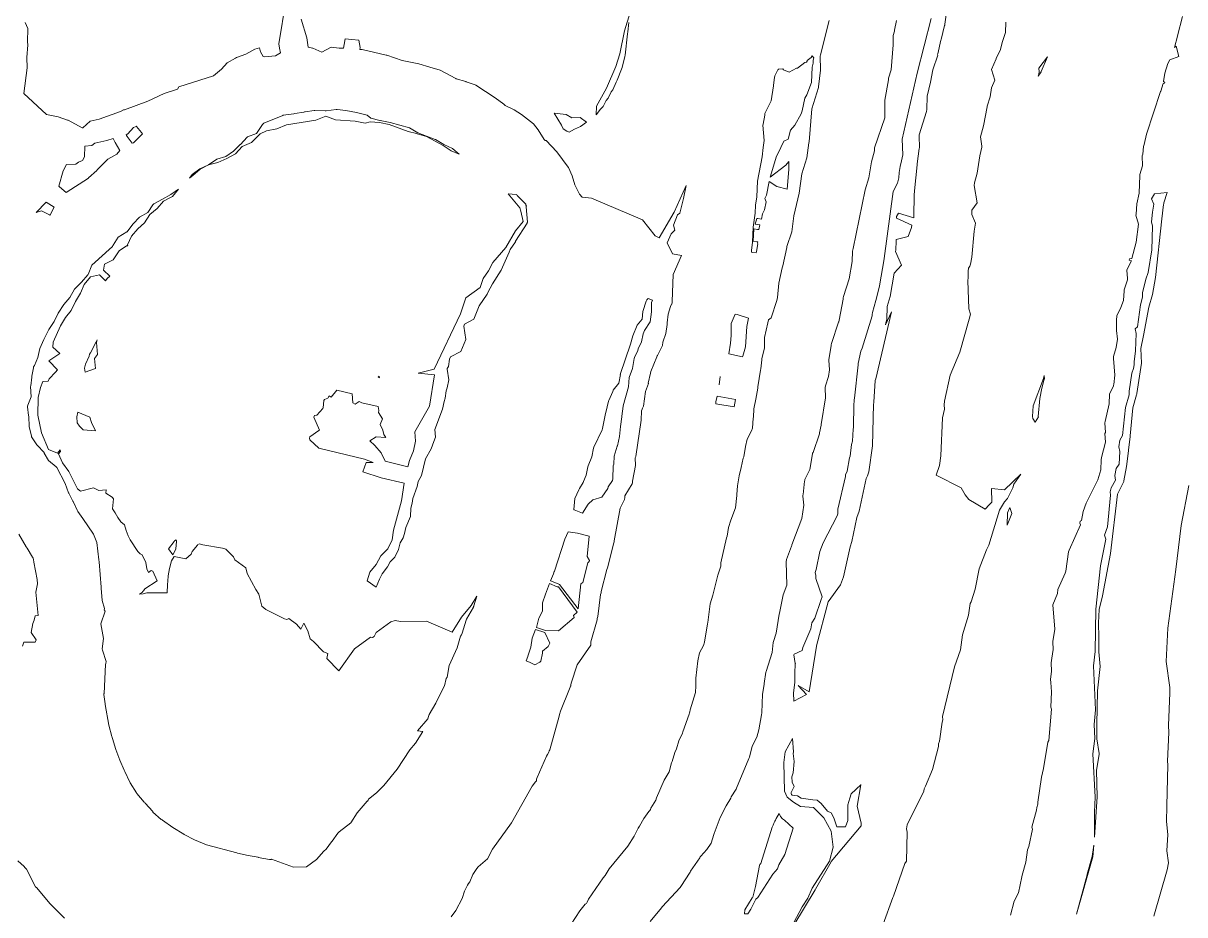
# Model space of a CAD drawing. Header units: metres. Extents: x 808187 to 810032, y 9155685 to 9157080.
# Drawn here: x 808667.6 to 808915.4, y 9156176.9 to 9156367 of the extents above; entities that cross this region are included whole.
import ezdxf

# ---------------------------------------------------------------- set-up
doc = ezdxf.new("R2010")
doc.units = ezdxf.units.M
doc.layers.add('C-TOPO-MAJR', color=9, linetype='Continuous')

msp = doc.modelspace()

# ---------------------------------------------------------------- linework, layer by layer
at = {"layer": 'C-TOPO-MAJR', "color": 9, "linetype": 'Continuous', "lineweight": 5}
for points, elevation in [([(808723.59, 9156371.7), (808722.11, 9156362.61), (808722.24, 9156361.63), (808722.49, 9156360.65), (808721.42, 9156360.05), (808719.12, 9156359.85), (808718.77, 9156359.89), (808718.21, 9156360.91), (808717.98, 9156361.73), (808716.99, 9156361.46), (808715.1, 9156360.37), (808713.09, 9156359.64), (808712.92, 9156359.52), (808711.11, 9156358.56), (808709.93, 9156357.18), (808708.2, 9156355.74), (808700.8, 9156353.39), (808700.53, 9156352.9), (808697.64, 9156351.97), (808694.19, 9156350.35), (808689.24, 9156348.51), (808688.98, 9156348.5), (808688.36, 9156348.15), (808683.83, 9156346.51), (808681.87, 9156346.08), (808680.3, 9156344.67), (808680.15, 9156344.68), (808677.2, 9156346.31), (808677.03, 9156346.31), (808675.03, 9156347), (808672.6, 9156347.52), (808667.73, 9156351.99), (808668.48, 9156357.5), (808668.36, 9156359.66), (808668.6, 9156362.4), (808668.53, 9156363), (808668.57, 9156365.83), (808668.04, 9156367.16)], 2860), ([(808861.29, 9156368), (808858.3, 9156356.36), (808855.12, 9156342.23), (808855.2, 9156338.95), (808854.98, 9156337.61), (808854.68, 9156336.44), (808854.45, 9156335.13), (808854.38, 9156334), (808854.09, 9156332.9), (808853.17, 9156331.12), (808851.25, 9156316.8), (808851.23, 9156316.72), (808850.23, 9156310.96), (808849.54, 9156308.05), (808849.47, 9156307.87), (808848.76, 9156305.32), (808848.68, 9156304.86), (808848.69, 9156304.6), (808846.59, 9156297.67), (808846.3, 9156297.05), (808845.72, 9156294.47), (808845.72, 9156294.13), (808844.92, 9156287.07), (808844.82, 9156286.72), (808844.83, 9156286.38), (808844.75, 9156285.71), (808844.71, 9156280.8), (808844.63, 9156280.45), (808844.48, 9156277.88), (808844.3, 9156277.2), (808843.96, 9156274.67), (808843.86, 9156274.31), (808843.32, 9156271.51), (808843.01, 9156270.72), (808842.97, 9156270.32), (808841.36, 9156263.35), (808841.39, 9156262.88), (808841.34, 9156262.42), (808841.2, 9156261.93), (808838.25, 9156256.18), (808837.56, 9156254.34), (808836.74, 9156250.55), (808836.52, 9156249.91), (808836.64, 9156249.24), (808836.67, 9156248.6), (808838.05, 9156244.71), (808837.78, 9156244.14), (808836.46, 9156240.13), (808835.83, 9156239.13), (808835.62, 9156237.87), (808833.87, 9156233.86), (808833.74, 9156233.26), (808832.04, 9156232.45), (808832.01, 9156232.31), (808832.26, 9156230.46), (808832.35, 9156230.45), (808832.33, 9156230.38), (808832.26, 9156230.39), (808832.17, 9156228.42), (808832.22, 9156226.41), (808832.21, 9156226.41), (808831.93, 9156224.24), (808831.93, 9156224.24), (808831.96, 9156222.46), (808834.65, 9156223.86), (808832.91, 9156225.81), (808835.26, 9156224.45), (808836.8, 9156234.16), (808836.8, 9156234.23), (808836.81, 9156234.27), (808839.31, 9156243.59), (808841.92, 9156247.28), (808842.56, 9156248.96), (808843.96, 9156255.38), (808844.35, 9156256.52), (808845.43, 9156261.59), (808845.92, 9156262.92), (808847.39, 9156269.91), (808847.67, 9156270.51), (808847.96, 9156271.33), (808848.73, 9156276.9), (808848.97, 9156285.77), (808849.02, 9156286.04), (808849.01, 9156286.18), (808849.36, 9156290.79), (808849.44, 9156291.16), (808852.79, 9156305.48), (808851.51, 9156302.66), (808851.6, 9156303.1), (808851.8, 9156303.79), (808851.87, 9156306.58), (808852.51, 9156308.73), (808853.37, 9156313.69), (808854.93, 9156315.4), (808853.7, 9156318.34), (808853.73, 9156318.59), (808853.78, 9156320.57), (808853.81, 9156320.88), (808856.4, 9156321.53), (808857.09, 9156323.41), (808857.15, 9156323.96), (808853.85, 9156325.4), (808853.9, 9156325.81), (808854.29, 9156326.46), (808857.58, 9156325.46), (808857.64, 9156330.7), (808857.75, 9156330.86), (808857.69, 9156331.23), (808858.27, 9156336.76), (808858.32, 9156336.97), (808858.73, 9156340.27), (808858.78, 9156340.45), (808858.74, 9156343), (808858.72, 9156343.2), (808860.27, 9156348.14), (808860.35, 9156348.57), (808860.42, 9156351.45), (808861.15, 9156354.38), (808861.66, 9156357.03), (808862.7, 9156360.17), (808862.65, 9156360.33), (808862.72, 9156360.48), (808863.32, 9156363.35), (808863.39, 9156363.48), (808864.15, 9156366.46), (808864.2, 9156366.6), (808864.21, 9156366.76), (808864.63, 9156369.75)], 2840), ([(808758.89, 9156176.46), (808759.87, 9156177.83), (808761.25, 9156180.39), (808761.73, 9156181.91), (808762.37, 9156183.24), (808762.6, 9156183.55), (808762.84, 9156183.96), (808763.53, 9156185.48), (808764.38, 9156186.8), (808764.68, 9156187.16), (808766.61, 9156188.84), (808767.68, 9156190.88), (808771.78, 9156196.49), (808776.2, 9156204.34), (808776.9, 9156205.22), (808777.06, 9156205.48), (808777.06, 9156205.85), (808777.25, 9156206.19), (808779.19, 9156210.75), (808779.42, 9156211.08), (808779.7, 9156211.56), (808779.8, 9156211.87), (808779.93, 9156212.06), (808781.93, 9156219.28), (808781.99, 9156219.57), (808782.22, 9156220.3), (808784.11, 9156225.09), (808784.27, 9156225.43), (808784.36, 9156225.66), (808784.44, 9156225.72), (808784.43, 9156225.96), (808784.46, 9156226.27), (808785.76, 9156230.18), (808788.65, 9156234.4), (808788.66, 9156234.75), (808788.7, 9156235.07), (808790.01, 9156239.78), (808790.06, 9156240.04), (808790.18, 9156240.5), (808790.72, 9156245.2), (808790.85, 9156245.52), (808790.9, 9156245.67), (808790.89, 9156245.86), (808792.09, 9156250.55), (808792.21, 9156250.85), (808793.47, 9156255.65), (808793.53, 9156256), (808793.6, 9156256.21), (808793.64, 9156256.42), (808793.69, 9156256.62), (808794.92, 9156263.61), (808795.86, 9156265.45), (808795.95, 9156265.9), (808795.93, 9156266.19), (808797.5, 9156268.79), (808797.57, 9156268.96), (808797.6, 9156269.35), (808798.21, 9156272.72), (808798.17, 9156274.29), (808798.25, 9156274.58), (808799.41, 9156282.32), (808799.52, 9156284.37), (808799.62, 9156284.73), (808799.71, 9156284.91), (808799.91, 9156285.33), (808800.34, 9156288.47), (808800.96, 9156290.19), (808800.92, 9156290.25), (808801.43, 9156292.38), (808801.46, 9156292.7), (808802.79, 9156295.85), (808802.83, 9156296.04), (808802.9, 9156296.11), (808803.97, 9156298.25), (808804.03, 9156298.95), (808804.71, 9156300.84), (808804.93, 9156302.77), (808804.93, 9156303.12), (808805.16, 9156304.93), (808805.64, 9156306.59), (808805.78, 9156306.93), (808805.9, 9156306.94), (808806, 9156307.39), (808806.03, 9156307.64), (808806.26, 9156313.38), (808808.02, 9156317.45), (808806.13, 9156317.85), (808804.97, 9156320.15), (808805.8, 9156322.11), (808806.58, 9156322.89), (808806.29, 9156323.96), (808807.14, 9156326.12), (808807.68, 9156326.46), (808808.48, 9156329.61), (808809.01, 9156332.41), (808806.48, 9156326.7), (808803.27, 9156321.24), (808802.37, 9156321.67), (808799.73, 9156325.09), (808788.82, 9156329.66), (808786.83, 9156329.87), (808786.27, 9156330.51), (808785.3, 9156332.56), (808784.68, 9156334.47), (808783.92, 9156336.2), (808783.87, 9156336.26), (808781.45, 9156339.53), (808779.15, 9156341.99), (808778.97, 9156342), (808778.74, 9156342.21), (808777.43, 9156344.23), (808776.43, 9156345.5), (808773.88, 9156347.51), (808772.31, 9156348.54), (808770.42, 9156349.47), (808770.27, 9156349.61), (808770.1, 9156349.71), (808768.28, 9156351.05), (808764.13, 9156353.77), (808764.02, 9156353.83), (808762.1, 9156354.5), (808762.02, 9156354.54), (808759.98, 9156355.12), (808759.86, 9156355.17), (808756.56, 9156356.97), (808756.55, 9156356.98), (808754.35, 9156357.61), (808754.35, 9156357.61), (808751.99, 9156358.29), (808748.47, 9156359), (808745.16, 9156360.14), (808745.05, 9156360.16), (808745, 9156360.2), (808739.9, 9156361.35), (808739.42, 9156361.41), (808739.46, 9156361.78), (808739.2, 9156363.4), (808737.72, 9156363.49), (808736.26, 9156363.68), (808736.03, 9156362.48), (808735.93, 9156361.68), (808735.07, 9156361.69), (808735.02, 9156361.68), (808733.29, 9156361.85), (808731.28, 9156360.81), (808729.37, 9156361.64), (808729.3, 9156361.64), (808728.36, 9156361.9), (808728.21, 9156362.87), (808728.13, 9156363.9), (808726.87, 9156367.85)], 2860), ([(808784.46, 9156174.9), (808786.34, 9156177.75), (808787.48, 9156179.14), (808787.77, 9156179.31), (808787.87, 9156179.63), (808788.18, 9156180.23), (808791.31, 9156184.8), (808791.72, 9156185.3), (808792.57, 9156186.68), (808796.57, 9156191.57), (808797.92, 9156193.69), (808798.8, 9156195.38), (808799.08, 9156195.79), (808800, 9156197.4), (808801.06, 9156198.96), (808801.25, 9156199.16), (808801.38, 9156199.35), (808801.45, 9156199.62), (808802.51, 9156201.34), (808802.69, 9156201.83), (808804.32, 9156205.57), (808805.36, 9156207.35), (808805.92, 9156209.32), (808806.06, 9156209.55), (808806.62, 9156211.5), (808806.96, 9156212.32), (808807.42, 9156213.97), (808808.25, 9156215.61), (808808.32, 9156215.89), (808809.64, 9156219.69), (808809.76, 9156219.94), (808809.83, 9156220.16), (808809.9, 9156220.6), (808811.01, 9156224.3), (808811.04, 9156224.87), (808811.09, 9156225.16), (808811.09, 9156227.37), (808811.5, 9156231.02), (808811.87, 9156232.75), (808812.71, 9156234.33), (808812.92, 9156235.02), (808813.58, 9156238.96), (808813.67, 9156239.25), (808814.12, 9156243.23), (808814.69, 9156245.04), (808815.74, 9156249.33), (808816.39, 9156251.24), (808816.38, 9156251.97), (808817.59, 9156257.25), (808817.74, 9156257.66), (808818.07, 9156259.44), (808818.53, 9156261.02), (808819.57, 9156263.69), (808819.85, 9156266.26), (808819.82, 9156266.53), (808819.94, 9156268.32), (808820.26, 9156270.09), (808820.31, 9156270.48), (808820.78, 9156272.25), (808821.14, 9156274.26), (808821.29, 9156274.56), (808821.66, 9156276.72), (808822.05, 9156278.31), (808822.97, 9156280.07), (808823.16, 9156280.62), (808823.31, 9156282.75), (808823.36, 9156282.97), (808823.43, 9156284.79), (808823.88, 9156286.8), (808824.29, 9156289.19), (808824.28, 9156289.48), (808824.86, 9156293.03), (808824.95, 9156293.3), (808825.18, 9156295.22), (808825.16, 9156295.49), (808825.66, 9156297.4), (808825.72, 9156297.77), (808825.75, 9156299.98), (808826.42, 9156303.12), (808826.61, 9156303.72), (808827.15, 9156304.17), (808828.38, 9156307.86), (808828.5, 9156308.51), (808828.76, 9156311.54), (808829.5, 9156314.84), (808829.64, 9156315.26), (808830.49, 9156319.18), (808830.49, 9156319.39), (808831.56, 9156322.54), (808831.95, 9156325.92), (808833.09, 9156330.78), (808833.71, 9156334.86), (808834.75, 9156338.27), (808835.17, 9156341.45), (808835.23, 9156341.66), (808835.85, 9156348.74), (808837.23, 9156353.27), (808837.23, 9156353.39), (808837.65, 9156356.98), (808837.67, 9156357.05), (808837.6, 9156359.95), (808837.62, 9156360), (808837.64, 9156360.18), (808837.64, 9156360.24), (808839.55, 9156367.55)], 2850), ([(808797.07, 9156369.28), (808795.83, 9156365.38), (808794.83, 9156360.48), (808794.01, 9156357.74), (808792.04, 9156353.14), (808789.89, 9156349.29), (808789.89, 9156349.29), (808789.79, 9156347.46), (808790.73, 9156348.69), (808791.29, 9156349.25), (808791.96, 9156350.49), (808792.39, 9156350.99), (808793.04, 9156352.35), (808793.4, 9156352.79), (808794.09, 9156354.42), (808794.33, 9156354.83), (808795.19, 9156357.21), (808795.34, 9156357.52), (808795.92, 9156359.88), (808796.02, 9156360.16), (808796.5, 9156364.72), (808796.6, 9156365.13), (808796.78, 9156367.11)], 2860), ([(808801.37, 9156175.47), (808803.78, 9156178.42), (808803.89, 9156178.6), (808807.73, 9156182.73), (808807.89, 9156182.93), (808809.84, 9156185.98), (808809.95, 9156186.19), (808811.91, 9156189.04), (808812.02, 9156189.24), (808812.15, 9156189.43), (808813.44, 9156190.84), (808814.37, 9156192.16), (808814.88, 9156194), (808815.02, 9156194.21), (808816.3, 9156197.65), (808817.54, 9156200.15), (808818.56, 9156201.8), (808818.63, 9156202.05), (808819.69, 9156203.69), (808819.75, 9156203.92), (808822.39, 9156210.19), (808822.44, 9156210.37), (808822.53, 9156210.54), (808823.04, 9156212.58), (808823.17, 9156212.97), (808824.07, 9156214.75), (808824.54, 9156216.35), (808825.05, 9156219.55), (808825.16, 9156219.93), (808825.31, 9156223.96), (808825.67, 9156225.98), (808825.67, 9156226.2), (808826.03, 9156228.63), (808826.11, 9156228.79), (808827.38, 9156232.82), (808827.6, 9156234.99), (808827.64, 9156235.18), (808828.23, 9156236.96), (808828.85, 9156241.02), (808828.9, 9156241.2), (808829.7, 9156245.15), (808830.46, 9156247.15), (808830.34, 9156252.16), (808830.45, 9156252.65), (808831.49, 9156255.46), (808831.52, 9156255.62), (808831.56, 9156255.77), (808833.65, 9156261.42), (808834.08, 9156264.2), (808833.9, 9156266.17), (808833.91, 9156266.34), (808833.94, 9156266.51), (808834.25, 9156269.32), (808834.3, 9156269.49), (808834.33, 9156269.68), (808835.38, 9156271.81), (808835.95, 9156275.16), (808835.99, 9156275.31), (808836.08, 9156275.49), (808837.46, 9156279.43), (808837.47, 9156279.63), (808837.81, 9156281.27), (808837.81, 9156281.44), (808838.74, 9156287.11), (808838.64, 9156289.32), (808838.7, 9156289.65), (808839.38, 9156291.7), (808839.57, 9156293.08), (808839.41, 9156295.13), (808839.46, 9156295.31), (808839.96, 9156298.21), (808839.97, 9156298.42), (808840.03, 9156298.72), (808841.52, 9156303.27), (808841.57, 9156303.31), (808841.68, 9156303.64), (808842.47, 9156308.14), (808842.49, 9156308.41), (808842.56, 9156308.71), (808843.79, 9156312.48), (808844.41, 9156316.16), (808844.47, 9156318.35), (808844.58, 9156318.65), (808844.61, 9156318.98), (808847.2, 9156331.43), (808848, 9156334.02), (808848.54, 9156337.46), (808849.16, 9156339.74), (808849.22, 9156340.45), (808851.36, 9156346.83), (808851.42, 9156350.55), (808852.2, 9156354.93), (808852.2, 9156355.27), (808852.73, 9156357.02), (808853.18, 9156362.34), (808853.19, 9156364.37), (808853.43, 9156365.29), (808853.46, 9156365.48), (808853.91, 9156367.54)], 2840), ([(808877.21, 9156367.24), (808877.16, 9156365.02), (808876.49, 9156363.1), (808875.98, 9156361.17), (808875.14, 9156359.53), (808875.11, 9156359.38), (808874.13, 9156357.11), (808874.82, 9156354.86), (808874.15, 9156353.18), (808873.84, 9156351.3), (808873.22, 9156349.29), (808873.21, 9156349.14), (808872.47, 9156345.13), (808871.81, 9156342.77), (808872.09, 9156340.74), (808872.09, 9156340.57), (808871.64, 9156338.74), (808871.07, 9156335.01), (808870.52, 9156332.96), (808870.46, 9156332.38), (808871.06, 9156328.71), (808869.98, 9156327.13), (808869.97, 9156326.23), (808870.7, 9156324.36), (808870.41, 9156322.68), (808869.98, 9156317.08), (808869.64, 9156315.63), (808869.49, 9156315.21), (808869.26, 9156314.75), (808869.18, 9156314.1), (808869.2, 9156312.7), (808869.1, 9156312.14), (808869.28, 9156306.09), (808869.64, 9156304.95), (808869.4, 9156303.87), (808867.36, 9156296.87), (808865.32, 9156291.93), (808864.12, 9156286.39), (808864.06, 9156285.64), (808864.1, 9156284.68), (808863.72, 9156282.83), (808863.36, 9156274.74), (808863.04, 9156272.72), (808862.33, 9156270.66), (808867.7, 9156267.96), (808868.52, 9156266.45), (808869.33, 9156265.44), (808872.76, 9156263.35), (808873.64, 9156264.33), (808874.19, 9156264.85), (808874.13, 9156267.79), (808876.95, 9156267.51), (808880.38, 9156270.84), (808878.9, 9156268.74), (808878.71, 9156267.93), (808877.54, 9156265.64), (808876.91, 9156264.91), (808875.87, 9156263.16), (808873.58, 9156255.73), (808873.04, 9156254.69), (808871.54, 9156250.66), (808870.67, 9156246.33), (808869.79, 9156243.6), (808869.62, 9156243.24), (808869.27, 9156240.81), (808867.93, 9156236.61), (808867.53, 9156233.42), (808866.22, 9156229.77), (808863.69, 9156219.17), (808863.75, 9156218.5), (808863.6, 9156217.98), (808863.07, 9156213.95), (808862.86, 9156213.35), (808862.84, 9156212.79), (808861.55, 9156207.89), (808860.06, 9156204.31), (808859.8, 9156203.78), (808859.68, 9156203.24), (808856.13, 9156196.09), (808855.99, 9156195.22), (808856.14, 9156194.53), (808856.01, 9156188.31), (808855.65, 9156187.87), (808853.27, 9156180.88), (808853.1, 9156180.59), (808851.04, 9156174.89)], 2830), ([(808878.18, 9156176.8), (808878.97, 9156179.81), (808879.87, 9156181.62), (808880.6, 9156184.97), (808880.65, 9156185.33), (808881.48, 9156188.13), (808881.85, 9156190.76), (808882.08, 9156191.43), (808882.86, 9156195.18), (808882.71, 9156195.61), (808883.73, 9156199.19), (808883.84, 9156199.81), (808884.05, 9156200.49), (808884.03, 9156200.88), (808884.82, 9156206.21), (808885.26, 9156208.06), (808886.15, 9156213.68), (808886.34, 9156214.07), (808886.92, 9156220.72), (808886.8, 9156221.18), (808886.94, 9156224.45), (808886.83, 9156226.42), (808886.71, 9156227.07), (808886.97, 9156228.85), (808886.88, 9156230.64), (808886.92, 9156231.13), (808887.2, 9156233.05), (808887.28, 9156233.36), (808887.22, 9156235.14), (808887.66, 9156237.78), (808887.25, 9156242.97), (808888.23, 9156245.43), (808888.3, 9156246.25), (808889.86, 9156249.71), (808890, 9156250.15), (808890.58, 9156254.32), (808890.7, 9156254.67), (808893.09, 9156260.04), (808892.97, 9156260.38), (808893.06, 9156260.79), (808893.32, 9156260.96), (808893.72, 9156262.86), (808894.33, 9156264.66), (808896.79, 9156269.63), (808897.49, 9156271.78), (808897.54, 9156273.93), (808897.61, 9156274.41), (808898.46, 9156277.63), (808898.32, 9156279.54), (808898.43, 9156279.73), (808898.34, 9156281.77), (808898.36, 9156282.04), (808899.21, 9156285.84), (808899.33, 9156287.91), (808900.18, 9156289.69), (808900.18, 9156289.81), (808900.21, 9156289.95), (808900.43, 9156291.94), (808900.13, 9156295.5), (808900.17, 9156295.72), (808900.19, 9156295.95), (808900.71, 9156297.82), (808901.03, 9156299.63), (808900.78, 9156301.44), (808900.82, 9156301.82), (808900.82, 9156304.04), (808900.85, 9156304.22), (808900.88, 9156304.57), (808901.75, 9156306.35), (808902.3, 9156307.88), (808902.42, 9156309.95), (808902.46, 9156310.12), (808903.15, 9156312.3), (808903.18, 9156312.54), (808903.01, 9156314.33), (808903.07, 9156314.57), (808904.02, 9156316.35), (808903.54, 9156316.44), (808903.56, 9156316.73), (808904.09, 9156316.82), (808904.98, 9156320.3), (808905.52, 9156324.14), (808904.95, 9156326.08), (808905, 9156326.29), (808905.11, 9156328.51), (808905.65, 9156330.72), (808905.77, 9156334.54), (808905.81, 9156334.73), (808906.38, 9156336.59), (808906.3, 9156338.7), (808906.39, 9156339.1), (808906.58, 9156340.68), (808906.73, 9156341.12), (808907.22, 9156343.31), (808910.22, 9156352.39), (808910.23, 9156352.5), (808910.74, 9156354.16), (808911.05, 9156354.23), (808911.08, 9156354.36), (808910.83, 9156354.57), (808911.1, 9156356.3), (808911.78, 9156358.38), (808912.2, 9156359.18), (808914.07, 9156359.89), (808913.54, 9156362.08), (808913.16, 9156361.77), (808913.78, 9156364.24), (808913.81, 9156364.31), (808914.9, 9156368.42)], 2820), ([(808908.79, 9156176.6), (808911.59, 9156186.49), (808911.9, 9156188.01), (808911.55, 9156190.53), (808911.72, 9156194), (808911.44, 9156196.81), (808911.53, 9156200.03), (808911.51, 9156200.14), (808911.75, 9156208.88), (808911.69, 9156209.66), (808911.96, 9156215.75), (808911.87, 9156217.26), (808912.21, 9156224.19), (808912.2, 9156225.34), (808911.4, 9156230.9), (808911.75, 9156237.99), (808913.43, 9156250.49), (808914.62, 9156259.89), (808916.2, 9156268.42)], 2810), ([(808666.7, 9156258.08), (808668.27, 9156255.34), (808668.45, 9156255.08), (808669.56, 9156253.14), (808669.73, 9156252.9), (808669.83, 9156252.64), (808669.89, 9156252.09), (808670.56, 9156248.38), (808670.63, 9156247.46), (808670.32, 9156245.68), (808670.77, 9156240.74), (808670.14, 9156240.63), (808669.96, 9156239.74), (808669.65, 9156239.02), (808669.33, 9156237.08), (808670.34, 9156235.52), (808670.17, 9156235.03), (808667.76, 9156235.01), (808667.42, 9156234.15)], 2860), ([(808832, 9156174.7), (808836.52, 9156182.26), (808836.57, 9156182.39), (808839.94, 9156188.17), (808839.97, 9156188.28), (808846.31, 9156195.9), (808846.33, 9156196.46), (808845.52, 9156200.09), (808846.26, 9156204.63), (808846.26, 9156204.63), (808846.27, 9156204.68), (808846.24, 9156204.64), (808844.2, 9156202.7), (808843.95, 9156201.74), (808843.48, 9156200.35), (808843.51, 9156197.04), (808842.97, 9156195.63), (808841.13, 9156195.67), (808840.53, 9156197.56), (808839.91, 9156198.64), (808839.15, 9156199), (808837.81, 9156200.66), (808836.98, 9156201.34), (808836.05, 9156201.39), (808833.55, 9156201.77), (808832.74, 9156202.3), (808831.65, 9156202.39), (808831.46, 9156202.58), (808831.4, 9156202.73), (808831.39, 9156202.97), (808832.04, 9156204.24), (808831.59, 9156205.19), (808831.58, 9156206.35), (808831.87, 9156207.15), (808832.06, 9156209.62), (808831.86, 9156211.3), (808831.92, 9156211.68), (808831.67, 9156214.48), (808831.67, 9156214.48), (808830.12, 9156211.67), (808829.88, 9156209.34), (808829.96, 9156203.25), (808830.57, 9156201.97), (808831.88, 9156200.89), (808833.41, 9156200), (808836.16, 9156199.78), (808838.41, 9156197.61), (808839.96, 9156194.73), (808840.36, 9156191.32), (808839.57, 9156188.36), (808835.92, 9156182.58), (808835, 9156180.48), (808833.73, 9156178.6), (808830.73, 9156172.81)], 2840), ([(808666.43, 9156188.39), (808667.82, 9156187.21), (808667.98, 9156187), (808668.3, 9156186.64), (808670.23, 9156182.89), (808670.54, 9156182.63), (808673.25, 9156179.29), (808676.42, 9156176.15)], 2860)]:
    msp.add_lwpolyline(points, dxfattribs=dict(at, elevation=elevation))
for points, elevation in [([(808822.98, 9156318.5), (808822.94, 9156318.14), (808823.13, 9156318.13), (808823.93, 9156318.02), (808824.03, 9156318.32), (808824.29, 9156319.92), (808824.26, 9156320.08), (808824.3, 9156320.36), (808824.1, 9156320.37), (808823.31, 9156320.54), (808823.45, 9156323.12), (808824.26, 9156322.99), (808824.48, 9156322.97), (808824.74, 9156323.97), (808823.71, 9156324.14), (808824.06, 9156325.36), (808824.33, 9156325.36), (808825.09, 9156325.24), (808825.32, 9156326.33), (808825.69, 9156327.19), (808826.05, 9156328.88), (808825.79, 9156329.62), (808826.16, 9156330.33), (808826.71, 9156333.27), (808828.38, 9156332.16), (808830.58, 9156331.59), (808830.9, 9156335.82), (808830.88, 9156336.02), (808830.91, 9156337.5), (808830.3, 9156336.72), (808826.96, 9156334.17), (808828.25, 9156338.65), (808828.56, 9156339.16), (808829.82, 9156341.86), (808830.75, 9156342.27), (808831.26, 9156344.18), (808832.21, 9156345.22), (808833.53, 9156347.63), (808833.79, 9156348.29), (808834.31, 9156350.99), (808834.74, 9156351.72), (808835.73, 9156354.33), (808835.87, 9156357.61), (808836.11, 9156358.44), (808836.1, 9156359.13), (808836.28, 9156359.63), (808835.92, 9156360), (808835.69, 9156359.68), (808834.84, 9156359.01), (808834.79, 9156358.88), (808834.69, 9156358.7), (808834.3, 9156358.64), (808832.78, 9156357.42), (808832.56, 9156357.37), (808830.96, 9156356.54), (808829.76, 9156357.06), (808829.63, 9156357.23), (808828.77, 9156357.21), (808828.62, 9156357.19), (808828.61, 9156357.04), (808828.6, 9156357.01), (808827.95, 9156355.77), (808827.86, 9156355.41), (808827.61, 9156353.81), (808827.62, 9156353.62), (808827.15, 9156350.43), (808825.8, 9156347.72), (808825.77, 9156347.56), (808825.76, 9156347.4), (808825.41, 9156345.43), (808825.4, 9156345.28), (808825.65, 9156341.97), (808825.42, 9156340.46), (808825.23, 9156338.49), (808824.24, 9156333.31), (808824.09, 9156329.98), (808823.81, 9156328.22), (808823.73, 9156326.52), (808823.34, 9156323.52), (808823.34, 9156323.51), (808823.18, 9156320.27), (808823.18, 9156320.27), (808822.98, 9156318.51), (808822.98, 9156318.5)], 2850), ([(808884.26, 9156356.09), (808884.08, 9156355.71), (808884.72, 9156356.65), (808884.73, 9156356.68), (808886.07, 9156359.83), (808884.27, 9156357.41), (808884.28, 9156356.59), (808884.26, 9156356.09)], 2830), ([(808707.11, 9156336.8), (808705.28, 9156335.96), (808705.28, 9156335.96), (808703.64, 9156334.71), (808703.09, 9156333.98), (808703.81, 9156334.5), (808705.32, 9156335.89), (808707.11, 9156336.79), (808709.14, 9156337.31), (808711.03, 9156338.11), (808712.91, 9156339.13), (808714.29, 9156340.7), (808716.3, 9156341.53), (808717.7, 9156342.99), (808718.16, 9156343.37), (808719.5, 9156344.06), (808721.69, 9156344.45), (808723.76, 9156345.3), (808730.01, 9156346.32), (808732.15, 9156347.17), (808734.21, 9156346.36), (808738.44, 9156346.13), (808740.51, 9156345.7), (808741.61, 9156345.93), (808743.62, 9156345.79), (808745.69, 9156345.38), (808749.7, 9156343.9), (808751.47, 9156343.46), (808751.67, 9156343.37), (808753.61, 9156342.84), (808757.18, 9156340.91), (808758.9, 9156339.75), (808760.59, 9156339.08), (808759.23, 9156340.23), (808759.15, 9156340.27), (808757.31, 9156341.14), (808757.29, 9156341.15), (808755.53, 9156342.16), (808755.51, 9156342.17), (808753.64, 9156342.91), (808753.63, 9156342.91), (808751.76, 9156343.64), (808751.75, 9156343.64), (808749.98, 9156344.67), (808745.85, 9156345.84), (808743.74, 9156346.25), (808743.69, 9156346.26), (808741.77, 9156346.71), (808740.96, 9156347.35), (808738.7, 9156347.95), (808736.42, 9156348.4), (808734.54, 9156348.6), (808734.37, 9156348.61), (808732.24, 9156348.3), (808732.17, 9156348.31), (808732.09, 9156348.27), (808732.02, 9156348.3), (808729.81, 9156348.36), (808729.68, 9156348.4), (808727.72, 9156348.1), (808727.59, 9156348.12), (808727.47, 9156348.04), (808725.51, 9156347.75), (808725.36, 9156347.66), (808723.08, 9156347.35), (808722.95, 9156347.28), (808718.96, 9156345.66), (808718.87, 9156345.62), (808718.8, 9156345.54), (808718.62, 9156345.37), (808717.35, 9156343.48), (808715.47, 9156342.74), (808715.39, 9156342.68), (808713.93, 9156341.13), (808713.89, 9156341.11), (808712.48, 9156339.68), (808710.8, 9156338.56), (808708.88, 9156337.97), (808707.11, 9156336.8), (808707.11, 9156336.8), (808707.11, 9156336.8)], 2870), ([(808784.08, 9156343.75), (808785.18, 9156344.38), (808786.45, 9156344.95), (808787.77, 9156345.92), (808786.39, 9156346.89), (808784.66, 9156346.79), (808783.39, 9156347.49), (808780.85, 9156347.8), (808782.42, 9156345.27), (808782.8, 9156344.49), (808783.58, 9156343.99), (808784.08, 9156343.75)], 2860), ([(808692.8, 9156343.1), (808693.05, 9156343.38), (808692.83, 9156343.71), (808691.78, 9156344.93), (808691.84, 9156345.01), (808691.11, 9156344.74), (808689.89, 9156343.39), (808689.56, 9156343.21), (808689.65, 9156343.02), (808689.77, 9156342.82), (808690.84, 9156341.38), (808691.08, 9156341.48), (808691.09, 9156341.48), (808691.09, 9156341.48), (808691.1, 9156341.49), (808692.8, 9156343.1)], 2860), ([(808685.66, 9156338.02), (808687.55, 9156339.06), (808688.22, 9156339.84), (808687.2, 9156341.56), (808686.82, 9156342.41), (808685.43, 9156341.96), (808682.91, 9156341.41), (808682.22, 9156340.94), (808680.72, 9156340.8), (808680.66, 9156338.52), (808680.28, 9156337.72), (808679.43, 9156337.37), (808678.81, 9156336.96), (808676.86, 9156336.88), (808676.15, 9156335.49), (808675.23, 9156332.24), (808675.32, 9156332.13), (808676.74, 9156330.91), (808676.75, 9156330.88), (808681.51, 9156333.93), (808681.55, 9156333.99), (808683.29, 9156335.61), (808683.32, 9156335.65), (808683.36, 9156335.67), (808683.39, 9156335.71), (808685.66, 9156338.02)], 2860), ([(808693.53, 9156200.81), (808693.61, 9156200.7), (808695.22, 9156198.96), (808695.28, 9156198.78), (808697.05, 9156197.24), (808697.22, 9156197.18), (808697.33, 9156197.11), (808699.5, 9156195.49), (808701.86, 9156194.09), (808701.95, 9156193.99), (808704.15, 9156192.89), (808706.72, 9156191.85), (808713.17, 9156190.1), (808713.29, 9156190.05), (808713.34, 9156190.06), (808715.56, 9156189.57), (808717.69, 9156189.16), (808717.73, 9156189.15), (808720.16, 9156188.7), (808720.19, 9156188.7), (808720.23, 9156188.69), (808720.32, 9156188.68), (808720.39, 9156188.68), (808720.46, 9156188.69), (808720.5, 9156188.71), (808720.6, 9156188.77), (808725.26, 9156187.05), (808728.05, 9156187.12), (808730.14, 9156188.67), (808731.7, 9156190.45), (808732.22, 9156190.86), (808733.34, 9156192.47), (808733.5, 9156192.62), (808734.68, 9156194.28), (808735.02, 9156194.59), (808737.49, 9156196.49), (808738.87, 9156198.61), (808740.95, 9156201.15), (808741.02, 9156201.15), (808741.17, 9156201.33), (808741.22, 9156201.53), (808742.93, 9156202.91), (808744.51, 9156204.45), (808747.39, 9156207.97), (808750.06, 9156212.08), (808751.31, 9156213.51), (808752.81, 9156215.95), (808751.74, 9156216.09), (808753.93, 9156218.67), (808754.03, 9156219.18), (808754.18, 9156219.64), (808755.61, 9156221.99), (808755.76, 9156222.39), (808757.44, 9156225.72), (808757.84, 9156227.26), (808758.01, 9156227.54), (808758.45, 9156230.07), (808760.15, 9156233.85), (808760.86, 9156236.32), (808761.08, 9156236.59), (808761.23, 9156236.92), (808762.1, 9156239.7), (808762.15, 9156239.91), (808763.62, 9156242.49), (808763.65, 9156242.6), (808763.69, 9156242.7), (808763.7, 9156242.78), (808764.35, 9156244.82), (808763.18, 9156242.84), (808761.11, 9156240.36), (808759.12, 9156237.13), (808753.62, 9156239.53), (808748.11, 9156239.43), (808746.93, 9156239.65), (808745.99, 9156239.34), (808742.89, 9156237.11), (808742.43, 9156236.24), (808742.11, 9156236.04), (808741.7, 9156236.07), (808738.29, 9156233.63), (808734.93, 9156228.89), (808732.4, 9156231.53), (808732.59, 9156232.63), (808731.67, 9156232.94), (808729.5, 9156235.2), (808728.78, 9156235.77), (808728.29, 9156237.47), (808727.48, 9156239.06), (808726.81, 9156237.82), (808725.89, 9156238.87), (808724.25, 9156240.1), (808723.81, 9156239.89), (808723.33, 9156240.01), (808719.33, 9156241.96), (808718.48, 9156242.67), (808717.87, 9156245.28), (808717.2, 9156246.24), (808715.35, 9156249.68), (808715.08, 9156250.87), (808712.72, 9156252.55), (808712.46, 9156253.24), (808710.8, 9156254.85), (808710.11, 9156255.09), (808705.9, 9156255.79), (808705.18, 9156255.97), (808704.85, 9156255.85), (808704.76, 9156255.72), (808703.65, 9156254.39), (808703.42, 9156253.76), (808702.31, 9156252.78), (808699.77, 9156253.27), (808699.23, 9156252.36), (808698.78, 9156250.75), (808698.5, 9156249.18), (808698.45, 9156248.06), (808698.35, 9156247.35), (808698.33, 9156245.57), (808693.96, 9156245.51), (808693.16, 9156245.33), (808692.4, 9156245.25), (808693.05, 9156245.7), (808693.07, 9156245.84), (808693.16, 9156245.87), (808693.26, 9156245.96), (808693.53, 9156246.43), (808696.2, 9156248.11), (808695.25, 9156250.15), (808694.91, 9156250.29), (808694.31, 9156249.85), (808693.94, 9156250.66), (808693.79, 9156252.01), (808692.95, 9156253.66), (808692.54, 9156253.89), (808692.08, 9156254.37), (808690.42, 9156256.83), (808689.97, 9156257.73), (808689.54, 9156258.85), (808689.18, 9156260.04), (808688.42, 9156260.69), (808687.8, 9156261.62), (808687.25, 9156262.6), (808686.62, 9156263.42), (808686.89, 9156265.58), (808686.56, 9156265.94), (808685.26, 9156266.82), (808685.3, 9156267.47), (808683.75, 9156267.34), (808682.59, 9156267.96), (808679.82, 9156267.24), (808679.22, 9156267.73), (808677.35, 9156271.44), (808676, 9156273.29), (808675.11, 9156275.17), (808675.55, 9156275.7), (808675.52, 9156276), (808674.95, 9156275.35), (808673.01, 9156276.11), (808671.5, 9156279.66), (808670.72, 9156283.41), (808670.79, 9156287.21), (808671.27, 9156289.33), (808671.82, 9156290.6), (808672.93, 9156290.65), (808673.12, 9156291.15), (808674.47, 9156292.56), (808674.93, 9156293.11), (808673.09, 9156294.97), (808675.43, 9156296.56), (808673.91, 9156297.92), (808673.99, 9156298.96), (808675.59, 9156302.47), (808676.59, 9156304.24), (808677.86, 9156305.76), (808678.74, 9156307.65), (808679.81, 9156309.44), (808680.63, 9156311.27), (808681.95, 9156312.91), (808683.91, 9156313.31), (808685.14, 9156312.06), (808685.52, 9156312.58), (808686.07, 9156313.02), (808684.7, 9156314.3), (808684.96, 9156315.59), (808686.78, 9156316.54), (808688.05, 9156318.44), (808689.62, 9156319.5), (808689.91, 9156319.51), (808689.84, 9156319.74), (808690.69, 9156321.59), (808692.07, 9156323.16), (808693.47, 9156324.46), (808694.63, 9156326.23), (808696.17, 9156327.51), (808697.56, 9156329.03), (808699.02, 9156329.81), (808699.44, 9156330.03), (808700.72, 9156331.58), (808699.12, 9156330.48), (808697.32, 9156329.45), (808697.29, 9156329.44), (808695.46, 9156328.45), (808695.41, 9156328.4), (808695.35, 9156328.36), (808695.28, 9156328.29), (808694.21, 9156326.62), (808692.38, 9156325.65), (808691.07, 9156324.23), (808691, 9156324.16), (808689.8, 9156322.52), (808689.73, 9156322.48), (808687.84, 9156321.36), (808686.79, 9156319.63), (808686.72, 9156319.57), (808686.64, 9156319.41), (808683.74, 9156316.76), (808683.67, 9156316.68), (808682.24, 9156315.41), (808681.43, 9156313.44), (808681.4, 9156313.41), (808681.38, 9156313.37), (808680.05, 9156311.76), (808680, 9156311.68), (808678.57, 9156310.25), (808677.56, 9156308.51), (808676.24, 9156306.99), (808675.06, 9156305.2), (808674.18, 9156303.4), (808673.07, 9156301.71), (808672.08, 9156299.72), (808672.03, 9156299.57), (808671.16, 9156297.61), (808670.74, 9156295.74), (808669.99, 9156293.98), (808669.79, 9156293.71), (808669.79, 9156293.53), (808669.47, 9156291.71), (808669.46, 9156291.54), (808669.23, 9156289.69), (808669.19, 9156289.56), (808669.27, 9156287.35), (808668.56, 9156285.55), (808668.51, 9156285.37), (808668.51, 9156285.21), (808668.74, 9156283.32), (808668.79, 9156283.16), (808668.86, 9156281.03), (808669.38, 9156278.97), (808669.4, 9156278.82), (808670.51, 9156277.12), (808670.57, 9156277.01), (808672.04, 9156275.47), (808672.06, 9156275.4), (808672.11, 9156275.34), (808673.03, 9156273.73), (808674.63, 9156272.39), (808674.69, 9156272.32), (808674.79, 9156272.28), (808676.58, 9156268.82), (808677.29, 9156266.88), (808677.31, 9156266.76), (808678.19, 9156265.11), (808678.23, 9156264.98), (808678.32, 9156264.87), (808679.09, 9156263.2), (808679.25, 9156262.91), (808680.33, 9156261.4), (808682.59, 9156258.03), (808683.3, 9156256.27), (808683.7, 9156252.59), (808683.78, 9156252.15), (808684.25, 9156246.74), (808684.21, 9156246.53), (808684.47, 9156243.88), (808684.93, 9156242.21), (808684.9, 9156241.91), (808685.06, 9156241.67), (808684.19, 9156238.96), (808684.72, 9156235.78), (808684.47, 9156233.57), (808684.52, 9156233.33), (808685.31, 9156230.87), (808685.2, 9156230.51), (808685.17, 9156230.3), (808684.87, 9156224.11), (808684.82, 9156224), (808684.8, 9156223.88), (808685.11, 9156221.9), (808685.06, 9156221.77), (808685.85, 9156217.34), (808686.54, 9156214.9), (808686.55, 9156214.78), (808686.59, 9156214.68), (808686.68, 9156214.51), (808687.34, 9156212.12), (808688.2, 9156209.86), (808689.12, 9156207.71), (808689.2, 9156207.58), (808689.31, 9156207.46), (808690.35, 9156205.16), (808690.4, 9156205.01), (808691.8, 9156202.88), (808691.85, 9156202.73), (808693.4, 9156200.89), (808693.53, 9156200.81)], 2870), ([(808748.03, 9156256.21), (808748.66, 9156257.27), (808748.94, 9156258.21), (808749.19, 9156259.46), (808750.18, 9156261.81), (808750.26, 9156263.57), (808750.54, 9156264.66), (808750.71, 9156265.69), (808751.63, 9156268.19), (808751.86, 9156269.27), (808752.55, 9156270.57), (808753.43, 9156274.1), (808754.65, 9156276.25), (808755.18, 9156277.82), (808755.56, 9156278.73), (808755.43, 9156280.4), (808757.03, 9156284.72), (808757.39, 9156286.34), (808757.62, 9156287.05), (808757.84, 9156288.62), (808758.05, 9156289.27), (808758.39, 9156290.95), (808758.07, 9156293.2), (808758.07, 9156293.34), (808758.31, 9156293.8), (808758.51, 9156295.34), (808758.77, 9156295.87), (808760.92, 9156296.98), (808762.01, 9156299.52), (808761.58, 9156302.43), (808761.74, 9156302.81), (808763.72, 9156303.89), (808764.86, 9156306.73), (808766.59, 9156309.23), (808766.72, 9156309.56), (808767.69, 9156311.41), (808769.55, 9156314.35), (808771.25, 9156318.15), (808771.46, 9156318.71), (808772.64, 9156320.37), (808772.62, 9156320.55), (808775.08, 9156324.37), (808775.11, 9156324.44), (808775.13, 9156324.51), (808775.16, 9156324.57), (808774.91, 9156327.81), (808774.92, 9156327.91), (808774.94, 9156328), (808774.84, 9156328.21), (808774.81, 9156328.3), (808774.78, 9156328.39), (808772.98, 9156330.24), (808772.87, 9156330.38), (808772.78, 9156330.49), (808771.03, 9156330.63), (808773.5, 9156327.61), (808773.73, 9156326.93), (808774.28, 9156324.7), (808772.62, 9156322.72), (808770.56, 9156319.17), (808767.78, 9156315.99), (808766.83, 9156314.17), (808765.74, 9156312.53), (808765.09, 9156310.67), (808762.02, 9156308.44), (808760.9, 9156305.05), (808755.26, 9156293.26), (808751.85, 9156292.35), (808755.33, 9156292), (808754.27, 9156285.31), (808751.16, 9156279.88), (808751.29, 9156277.87), (808750.88, 9156275.83), (808750.03, 9156273.78), (808749.68, 9156272.41), (808744.83, 9156273.63), (808743.93, 9156275.41), (808742.6, 9156276.97), (808741.54, 9156277.96), (808742.92, 9156278.79), (808744.93, 9156278.67), (808744.56, 9156279.29), (808744.34, 9156280.21), (808743.77, 9156281.44), (808744.22, 9156282.66), (808743.38, 9156284.01), (808743.48, 9156284.42), (808743.35, 9156285.25), (808739.8, 9156286.06), (808739.29, 9156286.35), (808738.41, 9156285.76), (808737.88, 9156286.07), (808737.8, 9156287.97), (808734.53, 9156288.72), (808733.26, 9156287.25), (808733.08, 9156287.41), (808732.88, 9156287.53), (808732.55, 9156287.06), (808731.89, 9156286.78), (808731.74, 9156286.58), (808731.6, 9156285), (808731.52, 9156284.82), (808730.24, 9156283.39), (808729.76, 9156283.32), (808729.56, 9156282.99), (808730.77, 9156280.2), (808730.69, 9156280.12), (808728.76, 9156278.81), (808728.67, 9156278.5), (808728.71, 9156278.13), (808730.64, 9156276.38), (808740.38, 9156274.04), (808742.24, 9156273.31), (808740.77, 9156273.36), (808740.07, 9156271.33), (808743.98, 9156270.07), (808748.84, 9156268.9), (808748.29, 9156265.14), (808746.59, 9156258.91), (808746.3, 9156256.85), (808745.41, 9156254.92), (808743.9, 9156253.4), (808742.88, 9156251.59), (808741.53, 9156249.97), (808740.95, 9156248.08), (808742.92, 9156246.76), (808743.59, 9156248.48), (808744.19, 9156249.56), (808745.28, 9156251.09), (808745.88, 9156252.12), (808746.87, 9156253.12), (808747.64, 9156254.78), (808748.03, 9156256.21)], 2870), ([(808896.25, 9156202.01), (808896.09, 9156198.87), (808896.08, 9156193.47), (808896.65, 9156202.03), (808896.56, 9156207.67), (808897.13, 9156211.13), (808897.14, 9156211.27), (808896.62, 9156214.45), (808896.58, 9156217.45), (808896.59, 9156217.47), (808896.75, 9156224.62), (808896.74, 9156224.67), (808897.35, 9156229.85), (808897.05, 9156232.98), (808897.01, 9156236.01), (808897.02, 9156236.09), (808896.97, 9156239.07), (808896.98, 9156239.14), (808897.13, 9156242.02), (808897.8, 9156244.91), (808899.52, 9156253.96), (808901.02, 9156266.56), (808902.36, 9156269.29), (808902.4, 9156269.44), (808902.96, 9156272.5), (808903.33, 9156275.82), (808903.34, 9156275.99), (808903.73, 9156278.86), (808903.73, 9156279.03), (808904.26, 9156284.95), (808905.06, 9156287.73), (808905.12, 9156287.89), (808905.16, 9156288.05), (808906.11, 9156294.53), (808906.03, 9156297.64), (808906.59, 9156300.4), (808907.73, 9156306.45), (808908.51, 9156309.14), (808909.15, 9156312.74), (808910.48, 9156325.3), (808910.83, 9156328.33), (808910.89, 9156328.5), (808910.9, 9156328.67), (808911.63, 9156330.86), (808908.9, 9156330.62), (808908.28, 9156329.52), (808908.74, 9156328.43), (808908.46, 9156326.68), (808908.27, 9156324.65), (808908.45, 9156323.69), (808908.32, 9156318.69), (808907.59, 9156313.87), (808907.04, 9156312.45), (808906.33, 9156309.49), (808906.38, 9156308.61), (808905.93, 9156306.94), (808905.31, 9156302.25), (808904.8, 9156301.84), (808904.99, 9156300.85), (808904.85, 9156297.17), (808904.56, 9156294.78), (808904.59, 9156294.14), (808904.46, 9156293.39), (808904.07, 9156292.34), (808903.48, 9156288.53), (808903.53, 9156287.73), (808902.73, 9156285.03), (808902.05, 9156279.12), (808901.53, 9156278.11), (808901.33, 9156276.7), (808901.54, 9156275.65), (808901.38, 9156272.95), (808900.7, 9156272.05), (808900.48, 9156270.54), (808900.59, 9156269.53), (808899.69, 9156267.91), (808899.44, 9156267.06), (808899.54, 9156266.34), (808898.88, 9156259.64), (808898.27, 9156257.81), (808898.5, 9156256.98), (808897.42, 9156251.27), (808896.39, 9156242.09), (808896.26, 9156233.03), (808895.9, 9156229.97), (808896.31, 9156220.61), (808896.01, 9156217.48), (808896.19, 9156214.46), (808895.73, 9156211.23), (808896.25, 9156202.01)], 2820), ([(808673.34, 9156326.14), (808673.35, 9156326.14), (808674.21, 9156327.79), (808672.48, 9156328.81), (808670.36, 9156326.66), (808671.51, 9156327.01), (808673.21, 9156326.11), (808673.28, 9156326.07), (808673.34, 9156326.14)], 2860), ([(808785.26, 9156265.63), (808785.06, 9156263.28), (808785.1, 9156263.26), (808786.92, 9156262.55), (808788.14, 9156264.42), (808789.1, 9156265.35), (808790.99, 9156265.96), (808792.29, 9156267.77), (808792.37, 9156268.11), (808793.33, 9156269.48), (808793.39, 9156269.86), (808793.44, 9156272.62), (808793.55, 9156272.98), (808793.64, 9156274.65), (808794.31, 9156276.83), (808794.34, 9156276.91), (808794.81, 9156278.86), (808794.98, 9156281.01), (808794.99, 9156281.04), (808795.3, 9156283.08), (808795.27, 9156283.23), (808795.61, 9156285.36), (808795.61, 9156285.39), (808796.72, 9156289.48), (808796.83, 9156291.43), (808796.84, 9156291.46), (808797.56, 9156293.4), (808797.9, 9156295.53), (808797.99, 9156295.75), (808798.68, 9156297.18), (808798.79, 9156297.53), (808799.51, 9156299.06), (808799.82, 9156300.77), (808800.14, 9156301.48), (808801.3, 9156303.32), (808801.64, 9156305.43), (808801.6, 9156307.4), (808801.61, 9156307.47), (808801.85, 9156307.96), (808800.89, 9156308.31), (808800.59, 9156308.02), (808800.49, 9156307.76), (808799.75, 9156305.53), (808799.62, 9156303.86), (808798.53, 9156302.62), (808797.65, 9156300.36), (808797.15, 9156298.56), (808794.97, 9156292.12), (808794.99, 9156292.11), (808794.66, 9156290.22), (808793.41, 9156288.72), (808793.36, 9156288.49), (808792.53, 9156286.57), (808792.47, 9156286.39), (808791.87, 9156283.99), (808791.8, 9156283.79), (808791.17, 9156280.55), (808791.09, 9156280.3), (808789.31, 9156276.59), (808789.23, 9156276.36), (808788.92, 9156274.54), (808788.12, 9156272.61), (808788.04, 9156272.39), (808787.67, 9156270.63), (808787.12, 9156269.31), (808787.03, 9156269.05), (808786.23, 9156267.76), (808786.14, 9156267.49), (808785.26, 9156265.63)], 2860), ([(808818.62, 9156300.37), (808818.48, 9156298.78), (808818.11, 9156296.47), (808821.04, 9156295.84), (808821.07, 9156295.97), (808821.67, 9156298.02), (808821.97, 9156302.35), (808822.34, 9156304.1), (808819.9, 9156304.87), (808819.46, 9156304.95), (808818.63, 9156302.93), (808818.63, 9156302.91), (808818.62, 9156302.89), (808818.62, 9156300.4), (808818.62, 9156300.38), (808818.62, 9156300.37)], 2850), ([(808680.71, 9156293.46), (808680.81, 9156292.62), (808683.04, 9156293.36), (808682.8, 9156295.47), (808683.42, 9156296.39), (808683.23, 9156298.9), (808683.41, 9156299.45), (808683.14, 9156298.96), (808683.12, 9156298.94), (808681.94, 9156296.7), (808681.71, 9156296.46), (808681.64, 9156296), (808680.89, 9156294.32), (808680.71, 9156293.46)], 2870), ([(808743.59, 9156291.39), (808743.52, 9156291.64), (808743.51, 9156291.74), (808743.33, 9156291.6), (808743.59, 9156291.39)], 2870), ([(808816.16, 9156291.04), (808816.16, 9156291.04), (808816.02, 9156289.89), (808816.3, 9156291.63), (808816.16, 9156291.04)], 2850), ([(808882.99, 9156282.72), (808883.47, 9156281.93), (808884.14, 9156283.07), (808884.13, 9156283.17), (808884.47, 9156286.97), (808884.86, 9156289.21), (808885.41, 9156291.11), (808885.41, 9156291.13), (808885.42, 9156291.14), (808885.38, 9156291.89), (808885.22, 9156291.23), (808883.04, 9156285.43), (808882.88, 9156283.14), (808882.99, 9156282.72)], 2830), ([(808819.56, 9156286.75), (808815.62, 9156287.44), (808815.34, 9156286.24), (808815.36, 9156286.21), (808815.32, 9156285.81), (808819.28, 9156285.22), (808819.56, 9156286.75)], 2850), ([(808679.14, 9156281.79), (808679.64, 9156281.09), (808680.4, 9156280.27), (808683.04, 9156280.09), (808682.17, 9156281.84), (808681.79, 9156282.99), (808679.28, 9156284.06), (808679.07, 9156283.07), (808679.14, 9156281.79)], 2870), ([(808877.54, 9156262.61), (808877.5, 9156260), (808878.48, 9156262.45), (808878.04, 9156263.72), (808877.54, 9156262.61)], 2830), ([(808780.82, 9156249.94), (808780.79, 9156249.82), (808780.71, 9156249.58), (808780.09, 9156248.12), (808781.72, 9156247.46), (808781.97, 9156247.31), (808785.96, 9156242.16), (808786.53, 9156247.44), (808786.97, 9156247.73), (808788.06, 9156251.97), (808788.31, 9156252.23), (808788.36, 9156252.44), (808787.91, 9156253.3), (808788.32, 9156257.64), (808785.82, 9156258.26), (808783.83, 9156258.53), (808783.11, 9156256.96), (808780.91, 9156250.18), (808780.86, 9156250.06), (808780.82, 9156249.94)], 2860), ([(808698.61, 9156254.95), (808699.53, 9156253.63), (808699.88, 9156254.31), (808700.16, 9156254.94), (808700.27, 9156256.46), (808700.31, 9156256.6), (808700.26, 9156256.86), (808699.85, 9156256.64), (808699.8, 9156256.47), (808698.61, 9156254.95)], 2870), ([(808778.35, 9156241.62), (808777.56, 9156240.11), (808777.06, 9156238.17), (808778.79, 9156237.61), (808778.96, 9156237.53), (808781.81, 9156237.42), (808785.09, 9156240.29), (808785.01, 9156240.74), (808785.73, 9156241.4), (808781.76, 9156246.79), (808781.49, 9156246.85), (808779.84, 9156247.52), (808778.99, 9156245.29), (808778.38, 9156243.38), (808778.35, 9156241.62)], 2860), ([(808775.22, 9156232), (808774.92, 9156231.03), (808775.76, 9156230.71), (808776.73, 9156230.17), (808777.8, 9156230.79), (808778, 9156230.98), (808778.37, 9156232.7), (808778.38, 9156233.14), (808779.58, 9156234.1), (808779.91, 9156234.78), (808778.84, 9156237.12), (808776.91, 9156237.72), (808776.2, 9156235.85), (808775.86, 9156233.94), (808775.24, 9156232.04), (808775.22, 9156232)], 2860), ([(808828.22, 9156197.41), (808828.09, 9156197.1), (808827.9, 9156196.85), (808827.77, 9156196.58), (808827.58, 9156196), (808827.34, 9156195.62), (808824.91, 9156187.86), (808824.71, 9156187.64), (808824.64, 9156187.38), (808823.82, 9156182.97), (808823.2, 9156180.66), (808823.12, 9156180.6), (808823.07, 9156180.49), (808821.52, 9156177.93), (808821.46, 9156177.14), (808822.15, 9156177.14), (808822.79, 9156178.13), (808823.84, 9156180.26), (808824.33, 9156180.58), (808827.52, 9156185.55), (808828.53, 9156186.71), (808828.78, 9156187.59), (808830.09, 9156189.76), (808831.87, 9156195.4), (808829.97, 9156197.05), (808829.54, 9156197.34), (808829.1, 9156197.84), (808828.85, 9156198.52), (808828.22, 9156197.41)], 2840), ([(808894.55, 9156185.44), (808892.29, 9156177.03), (808895.79, 9156189.27), (808895.79, 9156189.29), (808895.95, 9156191.72), (808895.58, 9156189.3), (808894.57, 9156185.56), (808894.55, 9156185.44)], 2820)]:
    msp.add_lwpolyline(points, close=True, dxfattribs=dict(at, elevation=elevation))

doc.saveas('drawing.dxf')
